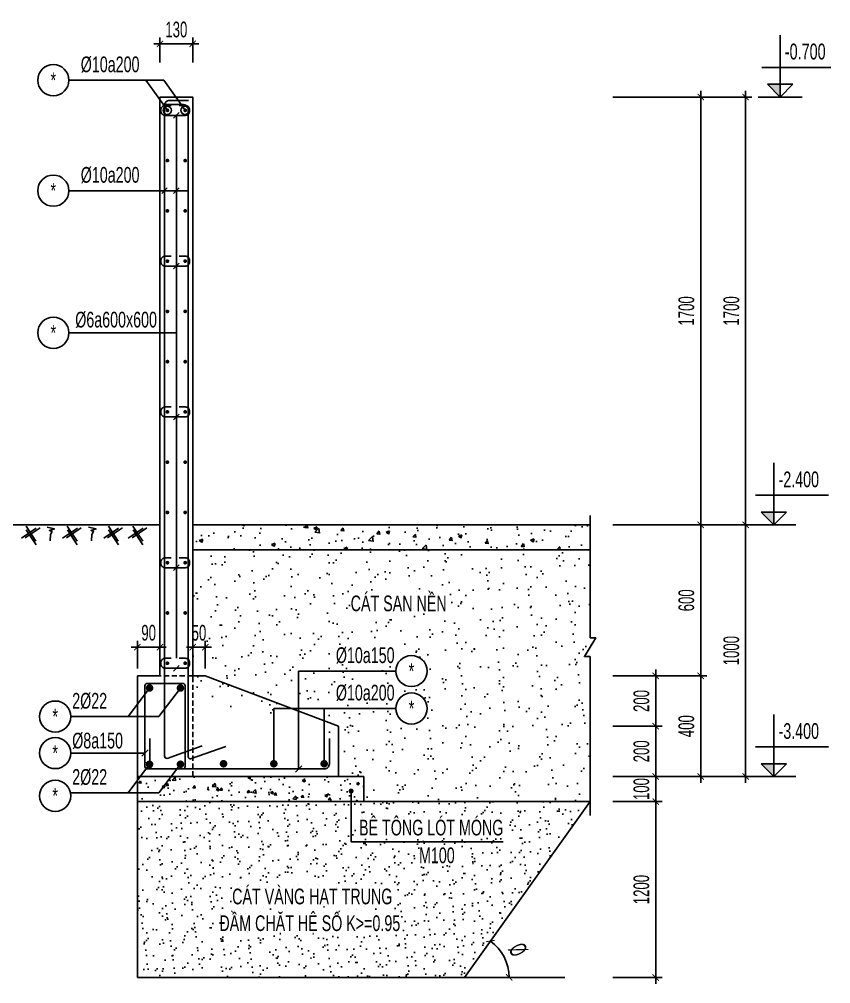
# Model space of a CAD drawing. Extents: x 195594 to 457145, y -254194 to -165094.
# Drawn here: x 364708 to 384063, y -216921 to -193927 of the extents above; entities that cross this region are included whole.
import ezdxf
from ezdxf.enums import TextEntityAlignment as Align

# ---------------------------------------------------------------- set-up
doc = ezdxf.new("R2010")
doc.units = 0
doc.header["$LTSCALE"] = 0.5
doc.header["$MEASUREMENT"] = 0
doc.linetypes.add('HIDDEN', pattern=[0.375, 0.25, -0.125])
doc.layers.get('0').update_dxf_attribs({"linetype": 'CONTINUOUS'})
doc.layers.get('Defpoints').update_dxf_attribs({"linetype": 'CONTINUOUS'})
for name, color, linetype in [('CDC.02.DIM', 1, 'CONTINUOUS'), ('CDC.03.BORDER', 3, 'CONTINUOUS'), ('CDC.05.STEEL', 4, 'CONTINUOUS'), ('CDC.06.TEXT', 2, 'CONTINUOUS'), ('CDC.08.TEXTBEAM', 2, 'CONTINUOUS'), ('CDC.10.HATCH', 9, 'CONTINUOUS'), ('CDC.11.NOTE', 8, 'CONTINUOUS'), ('CDC.13.BEAM', 8, 'CONTINUOUS'), ('CDC.14.STEELNUM', 9, 'CONTINUOUS'), ('KCS_HIDDEN', 8, 'HIDDEN')]:
    doc.layers.add(name, color=color, linetype=linetype)
doc.styles.add('ARIAL', font='arial.ttf', dxfattribs={"width": 0.6})
doc.styles.add('ROMANS', font='arial.ttf', dxfattribs={"width": 0.55})
doc.dimstyles.new('150', dxfattribs={"dimscale": 150, "dimtxt": 2.5, "dimasz": 1, "dimexe": 1, "dimexo": 0, "dimgap": 1, "dimtad": 1, "dimdec": 0, "dimdsep": 46, "dimtxsty": 'ARIAL', "dimblk": 'ARCHTICK', "dimcen": 1, "dimdle": 1, "dimclrd": 1, "dimclre": 1, "dimclrt": 2, "dimadec": 0, "dimazin": 0, "dimtfac": 0.00072, "dimtdec": 0, "dimtix": 1, "dimtmove": 2, "dimatfit": 3, "dimldrblk": 'ARCHTICK', "dimfxl": 1, "dimtolj": 1, "dimarcsym": 0})
doc.dimstyles.new('150X25', dxfattribs={"dimscale": 150, "dimtxt": 2.5, "dimasz": 1, "dimexe": 1, "dimexo": 0, "dimgap": 1, "dimtad": 1, "dimdec": 0, "dimlfac": 0.166667, "dimdsep": 46, "dimtxsty": 'ARIAL', "dimblk": 'ARCHTICK', "dimcen": 1, "dimdle": 1, "dimclrd": 1, "dimclre": 1, "dimclrt": 2, "dimadec": 0, "dimazin": 0, "dimtfac": 0.00072, "dimtdec": 0, "dimtix": 1, "dimtmove": 2, "dimatfit": 3, "dimldrblk": 'ARCHTICK', "dimfxl": 1, "dimtolj": 1, "dimarcsym": 0})

# ---------------------------------------------------------------- blocks, each defined once
blk = doc.blocks.new('_ARCHTICK')
at = {"color": 0, "linetype": 'ByBlock', "const_width": 0.15}
blk.add_lwpolyline([(-0.5, -0.5), (0.5, 0.5)], dxfattribs=at)
blk = doc.blocks.new('*D90')
at = {"layer": 'CDC.02.DIM', "color": 1, "lineweight": -2, "transparency": 16777216}
for p, q in [((378863, -211980), (380039, -211980)), ((379889, -211980), (379889, -211830)), ((379889, -211980), (379889, -212580)), ((378863, -212580), (380039, -212580)), ((379889, -212580), (379889, -212730))]:
    blk.add_line(p, q, dxfattribs=at)
at = {"layer": 'Defpoints', "color": 0, "transparency": 16777216}
for p in [(378863, -211980), (378863, -212580), (379889, -212580)]:
    blk.add_point(p, dxfattribs=at)
at = {"layer": 'CDC.02.DIM', "color": 1, "lineweight": -2, "transparency": 16777216, "xscale": 150, "yscale": 150, "zscale": 150}
for p, rotation in [((379889, -211980), 270), ((379889, -212580), 90)]:
    blk.add_blockref('_ARCHTICK', p, dxfattribs=dict(at, rotation=rotation))
at = {"layer": 'CDC.02.DIM', "color": 2, "transparency": 16777216, "insert": (379548, -212280), "char_height": 375, "attachment_point": 5, "rotation": 90, "style": 'ARIAL'}
blk.add_mtext('\\A1;100', dxfattribs=at)
blk = doc.blocks.new('*D91')
at = {"layer": 'CDC.02.DIM', "color": 1, "lineweight": -2, "transparency": 16777216}
for p, q in [((378863, -210780), (380039, -210780)), ((379889, -212130), (379889, -210630)), ((378863, -211980), (380039, -211980))]:
    blk.add_line(p, q, dxfattribs=at)
at = {"layer": 'Defpoints', "color": 0, "transparency": 16777216}
for p in [(378863, -210780), (379889, -210780), (378863, -211980)]:
    blk.add_point(p, dxfattribs=at)
at = {"layer": 'CDC.02.DIM', "color": 1, "lineweight": -2, "transparency": 16777216, "xscale": 150, "yscale": 150, "zscale": 150}
for p, rotation in [((379889, -210780), 90), ((379889, -211980), 270)]:
    blk.add_blockref('_ARCHTICK', p, dxfattribs=dict(at, rotation=rotation))
at = {"layer": 'CDC.02.DIM', "color": 2, "transparency": 16777216, "insert": (379548, -211380), "char_height": 375, "attachment_point": 5, "rotation": 90, "style": 'ARIAL'}
blk.add_mtext('\\A1;200', dxfattribs=at)
blk = doc.blocks.new('*D92')
at = {"layer": 'CDC.02.DIM', "color": 1, "lineweight": -2, "transparency": 16777216}
for p, q in [((379889, -210930), (379889, -209430)), ((378863, -209580), (380039, -209580)), ((378863, -210780), (380039, -210780))]:
    blk.add_line(p, q, dxfattribs=at)
at = {"layer": 'Defpoints', "color": 0, "transparency": 16777216}
for p in [(378863, -209580), (379889, -209580), (378863, -210780)]:
    blk.add_point(p, dxfattribs=at)
at = {"layer": 'CDC.02.DIM', "color": 1, "lineweight": -2, "transparency": 16777216, "xscale": 150, "yscale": 150, "zscale": 150}
for p, rotation in [((379889, -209580), 90), ((379889, -210780), 270)]:
    blk.add_blockref('_ARCHTICK', p, dxfattribs=dict(at, rotation=rotation))
at = {"layer": 'CDC.02.DIM', "color": 2, "transparency": 16777216, "insert": (379548, -210180), "char_height": 375, "attachment_point": 5, "rotation": 90, "style": 'ARIAL'}
blk.add_mtext('\\A1;200', dxfattribs=at)
blk = doc.blocks.new('*D93')
at = {"layer": 'CDC.02.DIM', "color": 1, "lineweight": -2, "transparency": 16777216}
for p, q in [((380962, -206130), (380962, -195630)), ((378863, -195780), (381112, -195780)), ((378863, -205980), (381112, -205980))]:
    blk.add_line(p, q, dxfattribs=at)
at = {"layer": 'Defpoints', "color": 0, "transparency": 16777216}
for p in [(378863, -195780), (380962, -195780), (378863, -205980)]:
    blk.add_point(p, dxfattribs=at)
at = {"layer": 'CDC.02.DIM', "color": 1, "lineweight": -2, "transparency": 16777216, "xscale": 150, "yscale": 150, "zscale": 150}
for p, rotation in [((380962, -195780), 90), ((380962, -205980), 270)]:
    blk.add_blockref('_ARCHTICK', p, dxfattribs=dict(at, rotation=rotation))
at = {"layer": 'CDC.02.DIM', "color": 2, "transparency": 16777216, "insert": (380620, -200880), "char_height": 375, "attachment_point": 5, "rotation": 90, "style": 'ARIAL'}
blk.add_mtext('\\A1;1700', dxfattribs=at)
blk = doc.blocks.new('*D94')
at = {"layer": 'CDC.02.DIM', "color": 1, "lineweight": -2, "transparency": 16777216}
for p, q in [((380962, -212130), (380962, -209430)), ((378863, -209580), (381112, -209580)), ((378863, -211980), (381112, -211980))]:
    blk.add_line(p, q, dxfattribs=at)
at = {"layer": 'Defpoints', "color": 0, "transparency": 16777216}
for p in [(378863, -209580), (380962, -209580), (378863, -211980)]:
    blk.add_point(p, dxfattribs=at)
at = {"layer": 'CDC.02.DIM', "color": 1, "lineweight": -2, "transparency": 16777216, "xscale": 150, "yscale": 150, "zscale": 150}
for p, rotation in [((380962, -209580), 90), ((380962, -211980), 270)]:
    blk.add_blockref('_ARCHTICK', p, dxfattribs=dict(at, rotation=rotation))
at = {"layer": 'CDC.02.DIM', "color": 2, "transparency": 16777216, "insert": (380620, -210780), "char_height": 375, "attachment_point": 5, "rotation": 90, "style": 'ARIAL'}
blk.add_mtext('\\A1;400', dxfattribs=at)
blk = doc.blocks.new('*D98')
at = {"layer": 'CDC.02.DIM', "color": 1, "lineweight": -2, "transparency": 16777216}
for p, q in [((382034, -195630), (382034, -206130)), ((378863, -195780), (382184, -195780)), ((378863, -205980), (382184, -205980))]:
    blk.add_line(p, q, dxfattribs=at)
at = {"layer": 'Defpoints', "color": 0, "transparency": 16777216}
for p in [(378863, -195780), (378863, -205980), (382034, -205980)]:
    blk.add_point(p, dxfattribs=at)
at = {"layer": 'CDC.02.DIM', "color": 1, "lineweight": -2, "transparency": 16777216, "xscale": 150, "yscale": 150, "zscale": 150}
for p, rotation in [((382034, -195780), 90), ((382034, -205980), 270)]:
    blk.add_blockref('_ARCHTICK', p, dxfattribs=dict(at, rotation=rotation))
at = {"layer": 'CDC.02.DIM', "color": 2, "transparency": 16777216, "insert": (381693, -200880), "char_height": 375, "attachment_point": 5, "rotation": 90, "style": 'ARIAL'}
blk.add_mtext('\\A1;1700', dxfattribs=at)
blk = doc.blocks.new('*D99')
at = {"layer": 'CDC.02.DIM', "color": 1, "lineweight": -2, "transparency": 16777216}
for p, q in [((378863, -205980), (381112, -205980)), ((380962, -205830), (380962, -209730)), ((378863, -209580), (381112, -209580))]:
    blk.add_line(p, q, dxfattribs=at)
at = {"layer": 'Defpoints', "color": 0, "transparency": 16777216}
for p in [(378863, -205980), (378863, -209580), (380962, -209580)]:
    blk.add_point(p, dxfattribs=at)
at = {"layer": 'CDC.02.DIM', "color": 1, "lineweight": -2, "transparency": 16777216, "xscale": 150, "yscale": 150, "zscale": 150}
for p, rotation in [((380962, -205980), 90), ((380962, -209580), 270)]:
    blk.add_blockref('_ARCHTICK', p, dxfattribs=dict(at, rotation=rotation))
at = {"layer": 'CDC.02.DIM', "color": 2, "transparency": 16777216, "insert": (380620, -207780), "char_height": 375, "attachment_point": 5, "rotation": 90, "style": 'ARIAL'}
blk.add_mtext('\\A1;600', dxfattribs=at)
blk = doc.blocks.new('*D103')
at = {"layer": 'CDC.02.DIM', "color": 1, "lineweight": -2, "transparency": 16777216}
for p, q in [((379889, -212430), (379889, -216921)), ((378863, -212580), (380039, -212580)), ((378863, -216771), (380039, -216771))]:
    blk.add_line(p, q, dxfattribs=at)
at = {"layer": 'Defpoints', "color": 0, "transparency": 16777216}
for p in [(378863, -212580), (378863, -216771), (379889, -216771)]:
    blk.add_point(p, dxfattribs=at)
at = {"layer": 'CDC.02.DIM', "color": 1, "lineweight": -2, "transparency": 16777216, "xscale": 150, "yscale": 150, "zscale": 150}
for p, rotation in [((379889, -212580), 90), ((379889, -216771), 270)]:
    blk.add_blockref('_ARCHTICK', p, dxfattribs=dict(at, rotation=rotation))
at = {"layer": 'CDC.02.DIM', "color": 2, "transparency": 16777216, "insert": (379548, -214676), "char_height": 375, "attachment_point": 5, "rotation": 90, "style": 'ARIAL'}
blk.add_mtext('\\A1;1200', dxfattribs=at)
blk = doc.blocks.new('*D104')
at = {"layer": 'CDC.02.DIM', "color": 1, "lineweight": -2, "transparency": 16777216}
for p, q in [((378863, -205980), (382184, -205980)), ((382034, -205830), (382034, -212130)), ((378863, -211980), (382184, -211980))]:
    blk.add_line(p, q, dxfattribs=at)
at = {"layer": 'Defpoints', "color": 0, "transparency": 16777216}
for p in [(378863, -205980), (378863, -211980), (382034, -211980)]:
    blk.add_point(p, dxfattribs=at)
at = {"layer": 'CDC.02.DIM', "color": 1, "lineweight": -2, "transparency": 16777216, "xscale": 150, "yscale": 150, "zscale": 150}
for p, rotation in [((382034, -205980), 90), ((382034, -211980), 270)]:
    blk.add_blockref('_ARCHTICK', p, dxfattribs=dict(at, rotation=rotation))
at = {"layer": 'CDC.02.DIM', "color": 2, "transparency": 16777216, "insert": (381693, -208980), "char_height": 375, "attachment_point": 5, "rotation": 90, "style": 'ARIAL'}
blk.add_mtext('\\A1;1000', dxfattribs=at)
blk = doc.blocks.new('_Oblique')
at = {"color": 0, "lineweight": -2}
blk.add_line((-0.5, -0.5), (0.5, 0.5), dxfattribs=at)
blk = doc.blocks.new('*D105')
at = {"layer": 'CDC.02.DIM', "color": 1, "lineweight": -2, "transparency": 16777216}
for p, q in [((367914, -194515), (368994, -194515)), ((368064, -194957), (368064, -194365)), ((368844, -194957), (368844, -194365))]:
    blk.add_line(p, q, dxfattribs=at)
at = {"layer": 'Defpoints', "color": 0, "transparency": 16777216}
for p in [(368844, -194515), (368064, -194957), (368844, -194957)]:
    blk.add_point(p, dxfattribs=at)
at = {"layer": 'CDC.02.DIM', "color": 1, "lineweight": -2, "transparency": 16777216, "xscale": 150, "yscale": 150, "zscale": 150, "rotation": 180}
blk.add_blockref('_ARCHTICK', (368064, -194515), dxfattribs=at)
at = {"layer": 'CDC.02.DIM', "color": 1, "lineweight": -2, "transparency": 16777216, "xscale": 150, "yscale": 150, "zscale": 150}
blk.add_blockref('_ARCHTICK', (368844, -194515), dxfattribs=at)
at = {"layer": 'CDC.02.DIM', "color": 2, "transparency": 16777216, "insert": (368454, -194173), "char_height": 375, "attachment_point": 5, "style": 'ARIAL'}
blk.add_mtext('\\A1;130', dxfattribs=at)
blk = doc.blocks.new('*D400')
at = {"layer": 'CDC.02.DIM', "color": 1, "lineweight": -2, "transparency": 16777216}
for p, q in [((368844, -209404), (368844, -208747)), ((369144, -209404), (369144, -208747)), ((368844, -208897), (368694, -208897)), ((368844, -208897), (369144, -208897)), ((369144, -208897), (369294, -208897))]:
    blk.add_line(p, q, dxfattribs=at)
at = {"layer": 'Defpoints', "color": 0, "transparency": 16777216}
for p in [(369144, -208897), (368844, -209404), (369144, -209404)]:
    blk.add_point(p, dxfattribs=at)
at = {"layer": 'CDC.02.DIM', "color": 1, "lineweight": -2, "transparency": 16777216, "xscale": 150, "yscale": 150, "zscale": 150}
blk.add_blockref('_ARCHTICK', (368844, -208897), dxfattribs=at)
at = {"layer": 'CDC.02.DIM', "color": 1, "lineweight": -2, "transparency": 16777216, "xscale": 150, "yscale": 150, "zscale": 150, "rotation": 180}
blk.add_blockref('_ARCHTICK', (369144, -208897), dxfattribs=at)
at = {"layer": 'CDC.02.DIM', "color": 2, "transparency": 16777216, "insert": (368994, -208556), "char_height": 375, "attachment_point": 5, "style": 'ARIAL'}
blk.add_mtext('\\A1;50', dxfattribs=at)
blk = doc.blocks.new('*D401')
at = {"layer": 'CDC.02.DIM', "color": 1, "lineweight": -2, "transparency": 16777216}
for p, q in [((367524, -209404), (367524, -208747)), ((368064, -209404), (368064, -208747)), ((367524, -208897), (367374, -208897)), ((368064, -208897), (367524, -208897)), ((368064, -208897), (368214, -208897))]:
    blk.add_line(p, q, dxfattribs=at)
at = {"layer": 'Defpoints', "color": 0, "transparency": 16777216}
for p in [(367524, -208897), (367524, -209404), (368064, -209404)]:
    blk.add_point(p, dxfattribs=at)
at = {"layer": 'CDC.02.DIM', "color": 1, "lineweight": -2, "transparency": 16777216, "xscale": 150, "yscale": 150, "zscale": 150}
blk.add_blockref('_ARCHTICK', (367524, -208897), dxfattribs=at)
at = {"layer": 'CDC.02.DIM', "color": 1, "lineweight": -2, "transparency": 16777216, "xscale": 150, "yscale": 150, "zscale": 150, "rotation": 180}
blk.add_blockref('_ARCHTICK', (368064, -208897), dxfattribs=at)
at = {"layer": 'CDC.02.DIM', "color": 2, "transparency": 16777216, "insert": (367794, -208556), "char_height": 375, "attachment_point": 5, "style": 'ARIAL'}
blk.add_mtext('\\A1;90', dxfattribs=at)
blk = doc.blocks.new('*D406')
at = {"layer": 'CDC.02.DIM', "color": 1, "lineweight": -2, "transparency": 16777216}
blk.add_arc((375324, -216771), 1068, 0, 54.4018, dxfattribs=at)
at = {"layer": 'Defpoints', "color": 0, "transparency": 16777216}
for p in [(378324, -212580), (376339, -216439), (375324, -216771), (375324, -216771), (377723, -216771)]:
    blk.add_point(p, dxfattribs=at)
at = {"layer": 'CDC.02.DIM', "color": 1, "lineweight": -2, "transparency": 16777216, "xscale": 150, "yscale": 150, "zscale": 150}
for p, rotation in [((375946, -215903), 144.4017969910667), ((376392, -216771), 270.0000000000006)]:
    blk.add_blockref('_ARCHTICK', p, dxfattribs=dict(at, rotation=rotation))
at = {"layer": 'CDC.02.DIM', "color": 2, "transparency": 16777216, "insert": (376602, -216114), "char_height": 375, "attachment_point": 5, "rotation": 297.2009, "style": 'ARIAL'}
blk.add_mtext('\\A1;{\\fArial|b0|i0|c163|p34;\\H1.083x;%%C}', dxfattribs=at)

msp = doc.modelspace()

# ---------------------------------------------------------------- hatches: boundary and pattern name
at = {"layer": 'CDC.10.HATCH'}
h = msp.add_hatch(dxfattribs=at)
h.set_pattern_fill('AR-CONC', color=256, scale=120, style=0)
h.set_pattern_definition([(50, (-9991341.05, -1746913.9), (860.71222, -75.30256), [90, -990]), (355, (-9991341.05, -1746913.9), (-166.5016, 902.63056), [72, -792]), (100.4514, (-9991269.3, -1746920.15), (694.21126, 827.32745), [76.48823, -841.370534]), (46.1842, (-9991341.1, -1746673.9), (1280.68926, -198.62282), [135, -1485]), (96.6356, (-9991234.3, -1746690.4), (1121.59525, 1168.94145), [114.73235, -1262.0556]), (351.1842, (-9991341, -1746673.9), (1121.59433, 1168.94232), [108, -1188]), (21, (-9991221.05, -1746733.9), (716.288463, -483.14267), [90, -990]), (326, (-9991221.05, -1746733.9), (291.9784, 870.180054), [72, -792]), (71.4514, (-9991161.4, -1746774.1), (1008.267154, 387.036596), [76.48823, -841.370534]), (37.5, (-9991341.05, -1746913.88), (14.591826, 399.472625), [0, -782.4, 0, -804, 0, -795]), (7.5, (-9991341.05, -1746913.88), (315.683445, 473.294054), [0, -458.4, 0, -764.4, 0, -303]), (327.5, (-9991608.65, -1746913.88), (640.586923, -27.065846), [0, -300, 0, -936, 0, -1242]), (317.5, (-9991728.65, -1746913.9), (699.823403, 120.12598), [0, -390, 0, -621.6, 0, -882])])
h.paths.add_polyline_path([(378324.2, -205980.2), (368844.2, -205980.2), (368844.2, -206580.2), (378324.2, -206580.2)])
h = msp.add_hatch(dxfattribs=at)
h.set_pattern_fill('AR-SAND', color=256, scale=360, angle=90, style=0)
h.set_pattern_definition([(127.5, (-9985986.1, -1745336.06), (-693.656557, -22.67761), [0, -547.2, 0, -612, 0, -585]), (97.5, (-9985986.1, -1745336.1), (-1015.97258, 637.11961), [0, -295.2, 0, -493.2, 0, -189]), (57.5, (-9985986.1, -1745778.86), (-2.03726, 1121.09107), [0, -180, 0, -648, 0, -846]), (47.5, (-9985986.1, -1745778.9), (-315.9632, 1082.20558), [0, -90, 0, -424.8, 0, -486])])
h.paths.add_polyline_path([(378324.2, -206580.2), (369160.1, -206580.2), (369160.1, -206805.2, -0.4142136), (369040.1, -206925.2), (368844.2, -206925.2), (368844.2, -210180.2), (369143.5, -210180.2), (370780.1, -210643.3), (370780.1, -210358.9), (371371.9, -210358.9), (371371.9, -209466.3), (373690.9, -209466.3, -1), (374434.9, -209466.3, -1), (373690.9, -209466.3), (371371.9, -209466.3), (371371.9, -210358.9), (373690.9, -210358.9, -1), (374434.9, -210358.9, -1), (373690.9, -210358.9), (371980.1, -210358.9), (371980.1, -210982.8), (372324.2, -211080.2), (372324.2, -211980.2), (372924.2, -211980.2), (372924.2, -212580.2), (378324.2, -212580.2), (378324.2, -209121.5), (378189.2, -209121.5), (378459.2, -208671.5), (378324.2, -208671.5)])
h.paths.add_polyline_path([(372493.7, -208166.6), (375021, -208166.6), (375021, -207452.6), (372493.7, -207452.6)], flags=24)
h.paths.add_polyline_path([(372157.9, -209391.8), (373761, -209391.8), (373761, -208786), (372157.9, -208786)], flags=24)
h.paths.add_polyline_path([(372157.9, -210284.5), (373761, -210284.5), (373761, -209678.6), (372157.9, -209678.6)], flags=24)
h.paths.add_polyline_path([(369075.1, -207693.9), (369801.3, -207693.9), (369801.3, -206564.3), (369075.1, -206564.3)], flags=9)
h = msp.add_hatch(dxfattribs=at)
h.set_pattern_fill('AR-CONC', color=256, scale=90, style=0)
h.set_pattern_definition([(50, (-9991341.05, -1746913.9), (645.534164, -56.476921), [67.5, -742.5]), (355, (-9991341.05, -1746913.9), (-124.8762, 676.97292), [54, -594]), (100.4514, (-9991287.26, -1746918.6), (520.658444, 620.495588), [57.36617, -631.0279]), (46.1842, (-9991341.05, -1746733.9), (960.516944, -148.96711), [101.25, -1113.75]), (96.6356, (-9991261, -1746746.3), (841.196435, 876.70608), [86.04926, -946.5417]), (351.1842, (-9991341.1, -1746733.9), (841.19575, 876.70674), [81, -891]), (21, (-9991251.05, -1746778.9), (537.216347, -362.357002), [67.5, -742.5]), (326, (-9991251.05, -1746778.9), (218.9838, 652.63504), [54, -594]), (71.4514, (-9991206.3, -1746809.1), (756.200366, 290.277447), [57.36617, -631.0279]), (37.5, (-9991341.05, -1746913.88), (10.94387, 299.6044684), [0, -586.8, 0, -603, 0, -596.25]), (7.5, (-9991341.05, -1746913.88), (236.762584, 354.970541), [0, -343.8, 0, -573.3, 0, -227.25]), (327.5, (-9991541.75, -1746913.88), (480.4401926, -20.2993846), [0, -225, 0, -702, 0, -931.5]), (317.5, (-9991631.75, -1746913.88), (524.867552, 90.094484), [0, -292.5, 0, -466.2, 0, -661.5])])
h.paths.add_polyline_path([(372924.2, -211980.2), (371729, -211980.2), (371729, -212580.2), (372924.2, -212580.2)])
h.paths.add_polyline_path([(370640.1, -211980.2), (368184.2, -211980.2), (368184.2, -212580.2), (370640.1, -212580.2)])
h.paths.add_polyline_path([(371305.5, -211980.2), (370640.1, -211980.2), (370640.1, -212580.2), (371305.5, -212580.2)])
h.paths.add_polyline_path([(371979, -211980.2), (371305.5, -211980.2), (371305.5, -212580.2), (371979, -212580.2)])
h.paths.add_polyline_path([(367524.2, -211980.2), (367524.2, -212580.2), (368184.2, -212580.2), (368184.2, -211980.2)])
h = msp.add_hatch(dxfattribs=at)
h.set_pattern_fill('AR-SAND', color=256, scale=240, angle=90, style=0)
h.set_pattern_definition([(127.5, (-9985986.1, -1745336.06), (-462.437705, -15.118406), [0, -364.8, 0, -408, 0, -390]), (97.5, (-9985986.1, -1745336.06), (-677.315056, 424.74641), [0, -196.8, 0, -328.8, 0, -126]), (57.5, (-9985986.1, -1745631.26), (-1.358173, 747.394047), [0, -120, 0, -432, 0, -564]), (47.5, (-9985986.1, -1745631.26), (-210.642136, 721.470385), [0, -60, 0, -283.2, 0, -324])])
h.paths.add_polyline_path([(367524.2, -212580.2), (367524.2, -216770.8), (375324.2, -216770.8), (378324.2, -212580.2)])
h.paths.add_polyline_path([(374147, -214149.6), (375190.3, -214149.6), (375190.3, -213575.2), (374147, -213575.2)], flags=24)
h.paths.add_polyline_path([(372693.7, -213511.3), (376374.9, -213511.3), (376374.9, -212797.3), (372693.7, -212797.3)], flags=24)
h.paths.add_polyline_path([(369342.2, -215886.7), (373933.7, -215886.7), (373933.7, -215057.9), (369342.2, -215057.9)], flags=24)
h.paths.add_polyline_path([(369648.1, -215249.9), (373746, -215249.9), (373746, -214420.7), (369648.1, -214420.7)], flags=24)

# ---------------------------------------------------------------- linework, layer by layer
at = {"layer": 'CDC.02.DIM'}
for p, q in [((368521.8, -196149), (368388.7, -196285.4)), ((368238.9, -197945.8), (368105.8, -198082.2)), ((368521.8, -197945.8), (368388.7, -198082.2)), ((368521.8, -199744.2), (368388.7, -199880.6)), ((368521.8, -203339.4), (368388.7, -203475.8)), ((368521.8, -206934.6), (368388.7, -207071)), ((368521.8, -209331.5), (368388.7, -209467.8)), ((375324.2, -216770.8), (377723.3, -216770.8))]:
    msp.add_line(p, q, dxfattribs=at)
for centre in [(368236, -196097.7), (368660.7, -196097.7)]:
    msp.add_circle(centre, 99.6, dxfattribs=at)
at = {"layer": 'CDC.03.BORDER'}
for p, q in [((368064.2, -209580.2), (368064.2, -195780.2)), ((368844.2, -204782.6), (368844.2, -196500.2, 0)), ((367524.2, -211980.2), (367524.2, -209580.2)), ((368064.2, -209580.2), (367524.2, -209580.2)), ((369143.5, -209580.2), (368844.2, -209580.2)), ((372324.2, -210780.2), (369143.5, -209580.2)), ((372324.2, -211980.2), (372324.2, -210780.2)), ((367524.2, -211980.2), (372924.2, -211980.2)), ((367524.2, -212580.2), (367524.2, -211980.2)), ((372924.2, -212580.2), (372924.2, -211980.2)), ((367524.2, -212580.2), (378324.2, -212580.2))]:
    msp.add_line(p, q, dxfattribs=at)
msp.add_lwpolyline([(368064.2, -195780.2), (368844.2, -195780.2), (368844.2, -196500.2), (368844.2, -196500.2)], dxfattribs=at)
at = {"layer": 'CDC.05.STEEL'}
for points in [[(368740.8, -195862.7), (368292.3, -195862.7, 0.4142136), (368172.3, -195982.7), (368172.3, -211490.2, 0.4142136), (368232.3, -211550.2), (369072.3, -211251.9)], [(368328.1, -195980.4), (368186.7, -195980.4, 0.4142136), (368081.7, -196085.4), (368081.7, -196112.2, 0.4142136), (368186.7, -196217.2), (368474.2, -196217.2), (368518.5, -196217.2), (368562.8, -196217.2), (368621.7, -196217.2)], [(368142.9, -195961), (368616, -195961, -0.4142136), (368736, -196081), (368736, -211502, 0.4142136), (368796, -211562), (369636, -211263.8)], [(368525.3, -195980.4), (368666.6, -195980.4, -0.4142136), (368771.6, -196085.4), (368771.6, -196112.2, -0.4142136), (368666.6, -196217.2), (368362.5, -196217.2), (368318.2, -196217.2), (368650.5, -196217.2), (368215, -196217.2)], [(368328.1, -199575.6), (368186.7, -199575.6, 0.4142136), (368081.7, -199680.6), (368081.7, -199707.4, 0.4142136), (368186.7, -199812.4), (368474.2, -199812.4), (368518.5, -199812.4), (368562.8, -199812.4), (368621.7, -199812.4)], [(368525.3, -199575.6), (368666.6, -199575.6, -0.4142136), (368771.6, -199680.6), (368771.6, -199707.4, -0.4142136), (368666.6, -199812.4), (368362.5, -199812.4), (368318.2, -199812.4), (368650.5, -199812.4), (368215, -199812.4)], [(368328.1, -203170.8), (368186.7, -203170.8, 0.4142136), (368081.7, -203275.8), (368081.7, -203302.6, 0.4142136), (368186.7, -203407.6), (368474.2, -203407.6), (368518.5, -203407.6), (368562.8, -203407.6), (368621.7, -203407.6)], [(368525.3, -203170.8), (368666.6, -203170.8, -0.4142136), (368771.6, -203275.8), (368771.6, -203302.6, -0.4142136), (368666.6, -203407.6), (368362.5, -203407.6), (368318.2, -203407.6), (368650.5, -203407.6), (368215, -203407.6)], [(368328.1, -206766.1), (368186.7, -206766.1, 0.4142136), (368081.7, -206871.1), (368081.7, -206897.8, 0.4142136), (368186.7, -207002.8), (368474.2, -207002.8), (368518.5, -207002.8), (368562.8, -207002.8), (368621.7, -207002.8)], [(368525.3, -206766.1), (368666.6, -206766.1, -0.4142136), (368771.6, -206871.1), (368771.6, -206897.8, -0.4142136), (368666.6, -207002.8), (368362.5, -207002.8), (368318.2, -207002.8), (368650.5, -207002.8), (368215, -207002.8)], [(368328.1, -209162.9), (368186.7, -209162.9, 0.4142136), (368081.7, -209267.9), (368081.7, -209294.6, 0.4142136), (368186.7, -209399.6), (368474.2, -209399.6), (368518.5, -209399.6), (368562.8, -209399.6), (368621.7, -209399.6)], [(368525.3, -209162.9), (368666.6, -209162.9, -0.4142136), (368771.6, -209267.9), (368771.6, -209294.6, -0.4142136), (368666.6, -209399.6), (368362.5, -209399.6), (368318.2, -209399.6), (368650.5, -209399.6), (368215, -209399.6)], [(367823.7, -211073.1), (367823.7, -211740.2, 0.4142136), (367883.7, -211800.2), (371984.8, -211800.2, 0.4142136), (372104.8, -211680.2), (372104.8, -211073.1)]]:
    msp.add_lwpolyline(points, format="xyb", dxfattribs=at)
for points, const_width in [([(368218.5, -196097.7, 1), (368263.5, -196097.7, 1)], 45), ([(368643.2, -196097.7, 1), (368688.2, -196097.7, 1)], 45), ([(368218.5, -197296.1, 1), (368263.5, -197296.1, 1)], 45), ([(368643.2, -197296.1, 1), (368688.2, -197296.1, 1)], 45), ([(368218.5, -198494.5, 1), (368263.5, -198494.5, 1)], 45), ([(368643.2, -198494.5, 1), (368688.2, -198494.5, 1)], 45), ([(368218.5, -199692.9, 1), (368263.5, -199692.9, 1)], 45), ([(368643.2, -199692.9, 1), (368688.2, -199692.9, 1)], 45), ([(368218.5, -200891.4, 1), (368263.5, -200891.4, 1)], 45), ([(368643.2, -200891.4, 1), (368688.2, -200891.4, 1)], 45), ([(368218.5, -202089.8, 1), (368263.5, -202089.8, 1)], 45), ([(368643.2, -202089.8, 1), (368688.2, -202089.8, 1)], 45), ([(368218.5, -203288.2, 1), (368263.5, -203288.2, 1)], 45), ([(368643.2, -203288.2, 1), (368688.2, -203288.2, 1)], 45), ([(368218.5, -204486.6, 1), (368263.5, -204486.6, 1)], 45), ([(368643.2, -204486.6, 1), (368688.2, -204486.6, 1)], 45), ([(368218.5, -205685, 1), (368263.5, -205685, 1)], 45), ([(368643.2, -205685, 1), (368688.2, -205685, 1)], 45), ([(368218.5, -206883.4, 1), (368263.5, -206883.4, 1)], 45), ([(368643.2, -206883.4, 1), (368688.2, -206883.4, 1)], 45), ([(368218.5, -208081.8, 1), (368263.5, -208081.8, 1)], 45), ([(368643.2, -208081.8, 1), (368688.2, -208081.8, 1)], 45), ([(368218.5, -209280.2, 1), (368263.5, -209280.2, 1)], 45), ([(368643.2, -209280.2, 1), (368688.2, -209280.2, 1)], 45), ([(367861.3, -209871.7, -1), (367771.3, -209871.7, -1)], 90), ([(368507, -209871.7, 1), (368597, -209871.7, 1)], 90), ([(367861.3, -211688.7, 1), (367771.3, -211688.7, 1)], 90), ([(368507, -211688.7, -1), (368597, -211688.7, -1)], 90), ([(369535.1, -211677, 1), (369625.1, -211677, 1)], 90), ([(370735.1, -211677, 1), (370825.1, -211677, 1)], 90), ([(371935.1, -211677, 1), (372025.1, -211677, 1)], 90)]:
    msp.add_lwpolyline(points, format="xyb", close=True, dxfattribs=dict(at, const_width=const_width))
msp.add_lwpolyline([(368604.2, -209760.2), (367764.2, -209760.2, 0.4142136), (367704.2, -209820.2), (367704.2, -211740.2, 0.4142136), (367764.2, -211800.2), (368604.2, -211800.2, 0.4142136), (368664.2, -211740.2), (368664.2, -209820.2, 0.4142136)], format="xyb", close=True, dxfattribs=at)
msp.add_arc((367859.4, -211638.5), 120, 180, 270, dxfattribs=at)
at = {"layer": 'CDC.06.TEXT'}
for p, q in [((382857.8, -195780.2), (382857.8, -194304.1)), ((384063.1, -195074), (382422.8, -195074)), ((382857.8, -195780.2), (382553.4, -195475.8)), ((383162.2, -195475.8), (382553.4, -195475.8)), ((382857.8, -195780.2), (383162.2, -195475.8)), ((383381.7, -195780.2), (382334, -195780.2)), ((382707.8, -205980.2), (382707.8, -204504.1)), ((384012.2, -205274), (382272.8, -205274)), ((382707.8, -205980.2), (382403.4, -205675.8)), ((383012.2, -205675.8), (382403.4, -205675.8)), ((382707.8, -205980.2), (383012.2, -205675.8)), ((383231.7, -205980.2), (382184, -205980.2)), ((382707.8, -211980.2), (382707.8, -210504.1)), ((384012.2, -211274), (382272.8, -211274)), ((382707.8, -211980.2), (382403.4, -211675.8)), ((383012.2, -211675.8), (382403.4, -211675.8)), ((382707.8, -211980.2), (383012.2, -211675.8)), ((383231.7, -211980.2), (382184, -211980.2))]:
    msp.add_line(p, q, dxfattribs=at)
at = {"layer": 'CDC.08.TEXTBEAM'}
msp.add_line((368064.2, -195780.2), (368064.2, -195780.2), dxfattribs=at)
at = {"layer": 'CDC.10.HATCH'}
for p, q in [((365104.2, -206370.4), (364869.2, -206013)), ((366086.9, -206370.4), (365851.9, -206013)), ((367069.6, -206370.4), (366834.5, -206013)), ((367653.9, -206370.4), (367418.8, -206013)), ((365112.7, -206058.2), (364758.2, -206297.6)), ((365202.5, -206053.5), (364848, -206292.8)), ((365107.9, -206460.2), (364872.8, -206102.8)), ((366095.4, -206058.2), (365740.9, -206297.6)), ((366185.2, -206053.5), (365830.7, -206292.8)), ((366090.5, -206460.2), (365855.5, -206102.8)), ((367078.1, -206058.2), (366723.6, -206297.6)), ((367167.8, -206053.5), (366813.3, -206292.8)), ((367073.2, -206460.2), (366838.2, -206102.8)), ((367662.4, -206058.2), (367307.9, -206297.6)), ((367752.1, -206053.5), (367397.6, -206292.8)), ((367657.5, -206460.2), (367422.5, -206102.8))]:
    msp.add_line(p, q, dxfattribs=at)
for points in [[(365371, -206038.7), (365547.1, -206078.3), (365428.2, -206113.5), (365489.9, -206139.9), (365450.2, -206210.4), (365441.4, -206364.4)], [(366362.1, -206038.7), (366538.2, -206078.3), (366419.3, -206113.5), (366481, -206139.9), (366441.3, -206210.4), (366432.5, -206364.4)]]:
    msp.add_lwpolyline(points, dxfattribs=at)
for points in [[(382553.4, -195475.8), (382857.8, -195780.2), (382857.8, -195475.8)], [(382403.4, -205675.8), (382707.8, -205980.2), (382707.8, -205675.8)], [(382403.4, -211675.8), (382707.8, -211980.2), (382707.8, -211675.8)]]:
    msp.add_solid(points, dxfattribs=at)
at = {"layer": 'CDC.11.NOTE'}
for p, q in [((368154.3, -195379.5), (365891.6, -195379.5)), ((367729.7, -195379.5), (368241, -196097.7)), ((368154.3, -195379.5), (368665.7, -196097.7)), ((368455.3, -196217.2), (368455.3, -209162.9)), ((368736, -198014), (365891.6, -198014)), ((365892.8, -201401.5), (368455.3, -201401.5)), ((371371.9, -211800.2), (371371.9, -209466.3)), ((371371.9, -209466.3), (373690.9, -209466.3)), ((367305, -210552.5), (367816.3, -209871.7)), ((368040.7, -210552.5), (368552, -209871.7)), ((370780.1, -210358.9), (373690.9, -210358.9)), ((370780.1, -211677), (370780.1, -210358.9)), ((371980.1, -211677), (371980.1, -210358.9)), ((368040.7, -210552.5), (365936.9, -210552.5)), ((367704.2, -211421.6), (365936.9, -211421.6)), ((367305, -212369.6), (367816.3, -211688.7)), ((368040.7, -212369.6), (368552, -211688.7)), ((368040.7, -212369.6), (365936.9, -212369.6)), ((367524.2, -212580.2), (367524.2, -216770.8)), ((375324.2, -216770.8), (378324.2, -212580.2)), ((367524.2, -216770.8), (375324.2, -216770.8))]:
    msp.add_line(p, q, dxfattribs=at)
for points in [[(378324.2, -212906.7), (378324.2, -209121.5), (378189.2, -209121.5), (378459.2, -208671.5), (378324.2, -208671.5), (378324.2, -205758.3)], [(376246.8, -213536.4), (372623, -213536.4), (372623, -212326.8)]]:
    msp.add_lwpolyline(points, dxfattribs=at)
at = {"layer": 'CDC.11.NOTE', "const_width": 60}
msp.add_lwpolyline([(372593, -212326.8, 1), (372653, -212326.8, 1)], format="xyb", close=True, dxfattribs=at)
at = {"layer": 'CDC.13.BEAM'}
for p, q in [((368064.2, -209580.2), (368064.2, -204780.2)), ((368844.2, -209580.2), (368844.2, -204780.2)), ((368064.2, -205980.2), (363203.4, -205980.2)), ((368844.2, -205980.2), (378324.2, -205980.2)), ((368844.2, -206580.2), (378324.2, -206580.2))]:
    msp.add_line(p, q, dxfattribs=at)
at = {"layer": 'CDC.14.STEELNUM'}
for centre in [(365519.6, -195379.5), (365519.6, -198014), (365520.8, -201401.5), (374062.9, -209466.3), (374062.9, -210358.9), (365564.9, -210552.5), (365564.9, -211421.6), (365564.9, -212442.2)]:
    msp.add_circle(centre, 372, dxfattribs=at)
at = {"layer": 'KCS_HIDDEN', "ltscale": 1000}
msp.add_lwpolyline([(368844.2, -209580.2), (367524.2, -209580.2), (367524.2, -211980.2), (368844.2, -211980.2)], close=True, dxfattribs=at)

# ---------------------------------------------------------------- block references
at = {"layer": 'CDC.02.DIM', "xscale": 150, "yscale": 150, "zscale": 150}
for p in [(367704.2, -211421.6), (371371.9, -211800.2)]:
    msp.add_blockref('_Oblique', p, dxfattribs=at)

# ---------------------------------------------------------------- texts
at = {"layer": 'CDC.06.TEXT', "style": 'ROMANS', "width": 0.65}
for s, height, p in [('-0.700', 378, (382968.5, -194696)), ('%%C10a200', 375, (366174.4, -195001.5)), ('%%C10a200', 375, (366174.4, -197636)), ('-2.400', 375, (382818.5, -204896)), ('CÁT SAN NỀN', 375, (372612.7, -207853.7)), ('%%C10a150', 375, (372258.8, -209088.3)), ('%%C10a200', 375, (372258.8, -209980.9)), ('2%%C22', 375, (365970.3, -210174.5)), ('-3.400', 375, (382818.5, -210896)), ('%%C8a150', 375, (365970.3, -211124.5)), ('2%%C22', 375, (365970.3, -211991.6)), ('BÊ TÔNG LÓT MÓNG', 375, (372812.7, -213198.4)), ('M100', 375, (374242.7, -213860)), ('CÁT VÀNG HẠT TRUNG', 375, (369786.3, -214841)), ('ĐẦM CHẶT HỆ SỐ K>=0.95', 375, (369480.9, -215478))]:
    msp.add_text(s, height=height, dxfattribs=at).set_placement(p, align=Align.MIDDLE_LEFT)
msp.add_text('%%C6a600x600', height=375, dxfattribs=at).set_placement((367017.3, -201086.9), align=Align.MIDDLE)
at = {"layer": 'CDC.14.STEELNUM', "style": 'ROMANS', "width": 0.65}
for p in [(365519.6, -195379.5), (365519.6, -198014), (365520.8, -201401.5), (374062.9, -209466.3), (365564.9, -210552.5), (374062.9, -210358.9), (365564.9, -211421.6), (365564.9, -212442.2)]:
    msp.add_text('*', height=375, dxfattribs=at).set_placement(p, align=Align.MIDDLE)

# ---------------------------------------------------------------- dimensions: what is measured, and where the dimension line sits
at = {"layer": 'CDC.02.DIM'}
for base, p1, p2, picture, middle in [((368844.2, -194514.8), (368064.2, -194956.6), (368844.2, -194956.6), '*D105', (368454.2, -194173.2)), ((367524.2, -208897.2), (368064.2, -209404.3), (367524.2, -209404.3), '*D401', (367794.2, -208555.8)), ((369143.5, -208897.2), (368844.2, -209404.3), (369143.5, -209404.3), '*D400', (368993.9, -208555.8))]:
    dim = msp.add_linear_dim(base=base, p1=p1, p2=p2, dimstyle='150X25', dxfattribs=at)
    dim.commit()
    dim.dimension.update_dxf_attribs({"geometry": picture, "text_midpoint": middle})
for base, p1, p2, picture, middle in [((380961.7, -195780.2), (378863.2, -205980.2), (378863.2, -195780.2), '*D93', (380620.3, -200880.2)), ((382034, -205980.2), (378863.2, -195780.2), (378863.2, -205980.2), '*D98', (381692.6, -200880.2)), ((380961.7, -209580.2), (378863.2, -205980.2), (378863.2, -209580.2), '*D99', (380620.3, -207780.2)), ((382034, -211980.2), (378863.2, -205980.2), (378863.2, -211980.2), '*D104', (381692.6, -208980.2)), ((379889.4, -209580.2), (378863.2, -210780.2), (378863.2, -209580.2), '*D92', (379548, -210180.2)), ((380961.7, -209580.2), (378863.2, -211980.2), (378863.2, -209580.2), '*D94', (380620.3, -210780.2)), ((379889.4, -210780.2), (378863.2, -211980.2), (378863.2, -210780.2), '*D91', (379548, -211380.2)), ((379889.4, -212580.2), (378863.2, -211980.2), (378863.2, -212580.2), '*D90', (379548, -212280.2))]:
    dim = msp.add_linear_dim(base=base, p1=p1, p2=p2, angle=90, dimstyle='150X25', dxfattribs=at)
    dim.commit()
    dim.dimension.update_dxf_attribs({"geometry": picture, "text_midpoint": middle})
dim = msp.add_linear_dim(base=(379889.4, -216770.8), p1=(378863.2, -212580.2), p2=(378863.2, -216770.8), angle=90, text='1200', dimstyle='150X25', dxfattribs=at)
dim.commit()
dim.dimension.update_dxf_attribs({"geometry": '*D103', "text_midpoint": (379548, -214675.5)})
dim = msp.add_angular_dim_2l(base=(376338.9, -216438.5), line1=((375324.2, -216770.8), (377723.3, -216770.8)), line2=((375324.2, -216770.8), (378324.2, -212580.2)), text='{\\fArial|b0|i0|c163|p34;\\H1.083x;%%C}', dimstyle='150', override={"dimarcsym": 1}, dxfattribs=at)
dim.commit()
dim.dimension.update_dxf_attribs({"geometry": '*D406', "text_midpoint": (376601.8, -216114.2)})

doc.saveas('drawing.dxf')
